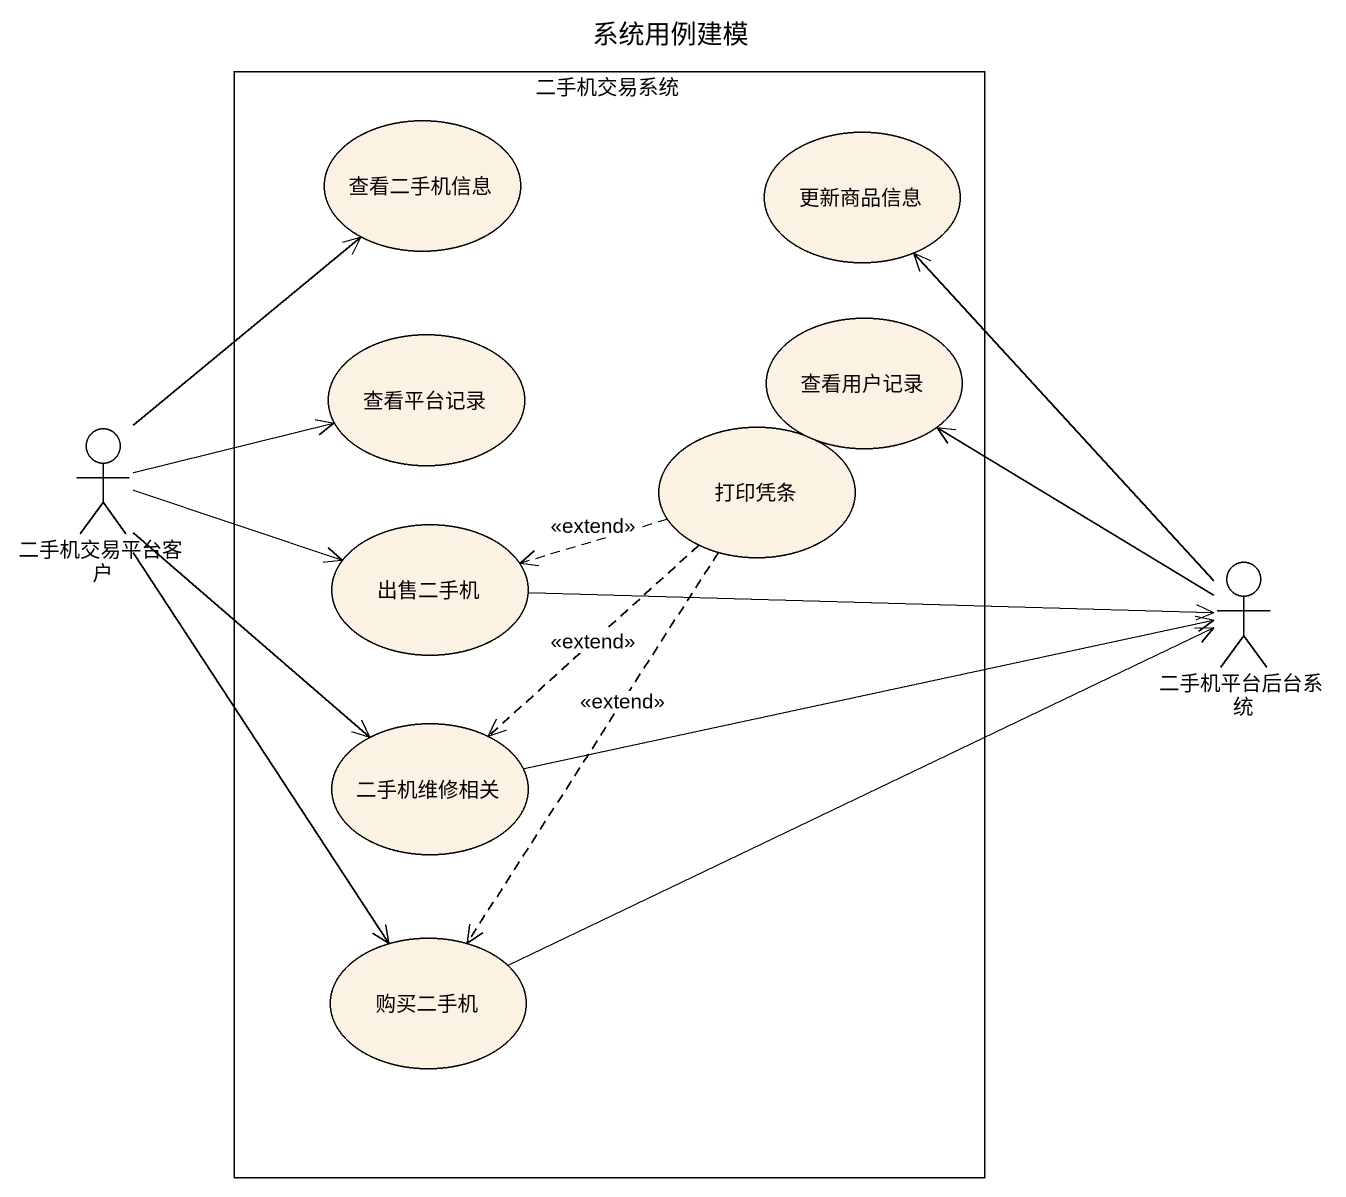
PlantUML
@startuml
title 系统用例建模
rectangle 二手机交易系统 {
  usecase 查看二手机信息
  usecase 更新商品信息
  usecase 查看用户记录
  usecase 查看平台记录
  usecase 打印凭条
  usecase 出售二手机
  usecase 二手机维修相关
  usecase 购买二手机
}
actor 二手机交易平台客户
actor 二手机平台后台系统
二手机交易平台客户 -up-> 查看二手机信息
二手机交易平台客户 -right-> 查看平台记录
二手机交易平台客户 -right-> 出售二手机
二手机交易平台客户 --> 二手机维修相关
二手机交易平台客户 --> 购买二手机
打印凭条 .left.> 出售二手机 : <<extend>>
打印凭条 ..> 二手机维修相关 : <<extend>>
打印凭条 ..> 购买二手机 : <<extend>>
出售二手机 -right-> 二手机平台后台系统
二手机平台后台系统 -up-> 更新商品信息
二手机平台后台系统 -up-> 查看用户记录
二手机维修相关 -right-> 二手机平台后台系统
购买二手机 -right-> 二手机平台后台系统
@enduml
